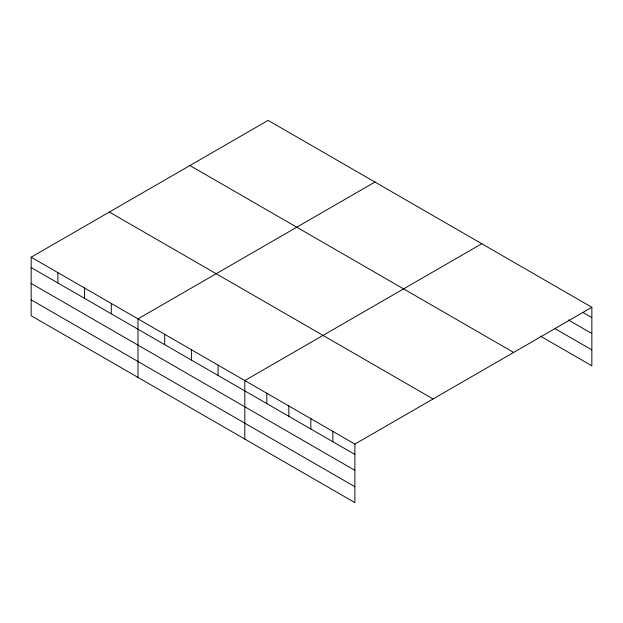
<?xml version="1.0" encoding="UTF-8"?>
<svg xmlns="http://www.w3.org/2000/svg" width="623" height="623" viewBox="0 0 623 623"><rect width="100%" height="100%" fill="white"/><g stroke="black" fill="none" stroke-linecap="round" stroke-linejoin="round"><path stroke-width="0.93" d="M31.15 257.198L354.876 444.098L354.876 502.621L31.15 315.721L31.15 257.198L268.124 120.379L591.85 307.279L591.85 365.802L540.484 336.147M374.953 182.056L137.979 318.875L137.979 377.398M481.781 243.733L244.808 380.552L244.808 439.075M354.876 444.098L591.85 307.279M582.879 312.45L591.85 317.629M568.207 319.872L591.85 333.523M555.163 328.726L591.85 349.908M189.922 165.531L513.648 352.431M109.352 212.046L433.078 398.946M31.15 267.54L354.876 454.44M31.15 283.434L354.876 470.342M31.15 299.819L354.876 486.719M332.861 431.389L332.861 441.73M310.854 418.679L310.854 429.021M288.838 405.97L288.838 416.312M266.823 393.261L266.823 403.603M218.105 365.133L218.105 375.474M191.393 349.713L191.393 360.055M164.69 334.294L164.69 344.636M111.276 303.456L111.276 313.797M84.564 288.036L84.564 298.378M57.861 272.617L57.861 282.959"/></g></svg>
